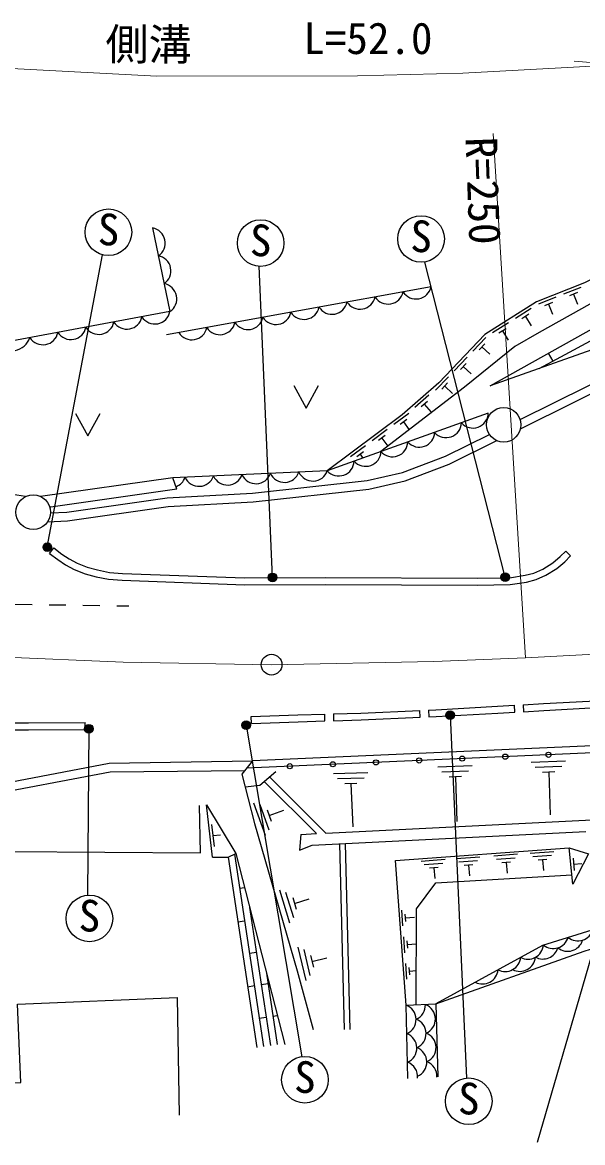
# Model space of a CAD drawing. Units: millimetres at full size, sheet at 1:1000; details may follow other scales. Extents: x 40000 to 680000, y 20000 to 380000.
# Drawn here: x 357266 to 389723, y 247075 to 311941 of the extents above; entities that cross this region are included whole.
import ezdxf
from ezdxf.enums import TextEntityAlignment as Align

# ---------------------------------------------------------------- set-up
doc = ezdxf.new("R2010")
doc.units = ezdxf.units.MM
doc.header["$LTSCALE"] = 1000
doc.linetypes.add('CHAIN', pattern=[18.5, 12, -1.5, 3.5, -1.5])
for name, color, linetype, lineweight in [('M-BGD', 7, 'Continuous', 25), ('M-BGD-EXST', 7, 'Continuous', 25), ('M-BMK', 2, 'CHAIN', 13), ('M-BMK-SRVR', 3, 'Continuous', 25), ('M-STR-HTXT', 7, 'Continuous', 13), ('M-STR-STRC', 7, 'Continuous', 25)]:
    doc.layers.add(name, color=color, linetype=linetype, lineweight=lineweight)
doc.styles.add('ＭＳ ゴシック', font='')
doc.styles.get('ＭＳ ゴシック').set_extended_font_data('MS Gothic')

msp = doc.modelspace()

# ---------------------------------------------------------------- hatches: boundary and pattern name
at = {"layer": 'M-BGD-EXST'}
for points in [[(358931, 281672, -1), (358492, 281433, -1)], [(371983, 279925, -1), (371544, 279686, -1)], [(385459, 279938, -1), (385019, 279698, -1)], [(382261, 271946, -1), (381822, 271707, -1)], [(361341, 271161, -1), (360901, 270922, -1)], [(370453, 271361, -1), (370014, 271122, -1)]]:
    msp.add_hatch(color=256, dxfattribs=at).paths.add_polyline_path(points)

# ---------------------------------------------------------------- linework, layer by layer
at = {"layer": 'M-BGD'}
for p, q in [((380942, 296637), (365611, 293845)), ((389624, 296599), (388619, 296201)), ((388168, 296023), (387163, 295625)), ((389427, 296295), (388971, 296115)), ((389199, 296205), (389429, 295623)), ((386750, 295373), (385836, 294796)), ((387971, 295719), (387515, 295538)), ((387743, 295629), (387973, 295047)), ((385426, 294538), (384511, 293961)), ((386612, 295038), (386198, 294777)), ((386405, 294907), (386739, 294378)), ((385288, 294202), (384873, 293941)), ((385081, 294072), (385414, 293543)), ((384111, 293690), (383366, 292907)), ((384060, 293331), (383722, 292976)), ((383032, 292555), (382287, 291772)), ((383891, 293154), (384344, 292723)), ((388010, 292332), (387754, 292789)), ((382981, 292196), (382643, 291841)), ((382812, 292019), (383265, 291588)), ((381953, 291420), (381208, 290637)), ((381902, 291062), (381564, 290707)), ((381733, 290884), (382186, 290453)), ((380814, 290348), (379999, 289639)), ((380729, 289996), (380360, 289674)), ((380544, 289835), (380955, 289363)), ((379650, 289300), (378783, 288653)), ((379538, 288955), (379146, 288662)), ((379342, 288808), (379682, 288353)), ((378395, 288363), (377528, 287717)), ((378283, 288018), (377891, 287725)), ((377140, 287427), (376273, 286780)), ((378087, 287872), (378441, 287398)), ((377029, 287082), (376636, 286789)), ((376832, 286935), (376995, 286717)), ((365990, 285566), (358306, 284492)), ((366211, 284920), (365990, 285566)), ((358840, 281193), (359081, 281513)), ((389030, 281050), (388743, 281329)), ((374795, 271492), (374784, 271892)), ((375284, 271906), (375295, 271506)), ((380307, 271701), (380289, 272100)), ((380789, 272123), (380806, 271723)), ((385802, 271999), (385780, 272399)), ((386279, 272427), (386301, 272028)), ((360915, 270997), (360912, 271397)), ((370531, 271343), (370516, 271743)), ((370599, 269178), (369976, 268417)), ((383322, 268888), (381338, 268821)), ((383112, 268581), (381568, 268528)), ((388729, 269159), (386745, 269092)), ((388519, 268851), (386976, 268799)), ((371271, 267987), (374308, 264964)), ((371576, 268248), (374848, 264991)), ((377273, 268491), (375288, 268424)), ((377062, 268184), (375519, 268132)), ((382700, 268266), (382000, 268243)), ((382350, 268255), (382438, 265674)), ((388107, 268537), (387408, 268514)), ((387757, 268526), (387841, 266047)), ((376651, 267870), (375951, 267846)), ((376301, 267858), (376408, 265367)), ((370663, 266752), (371334, 264883)), ((371020, 266645), (371542, 265192)), ((371445, 266349), (371681, 265690)), ((371563, 266020), (372404, 266321)), ((368221, 265491), (368371, 264214)), ((368739, 264886), (368298, 264834)), ((373389, 264918), (374308, 264964)), ((374052, 264300), (389907, 265090)), ((375929, 253615), (375656, 264380)), ((376258, 253623), (375986, 264397)), ((369181, 263600), (370840, 252582)), ((369558, 263783), (371236, 252641)), ((369624, 263815), (372468, 252753)), ((381765, 263467), (380379, 263359)), ((383773, 263612), (382388, 263504)), ((383636, 263391), (382558, 263307)), ((385957, 263770), (384571, 263661)), ((385819, 263548), (384741, 263464)), ((388061, 263921), (386676, 263813)), ((387924, 263700), (386846, 263616)), ((387645, 263468), (387157, 263429)), ((387401, 263448), (387450, 262825)), ((389175, 263538), (389231, 262840)), ((381627, 263246), (380549, 263162)), ((381349, 263013), (380860, 262975)), ((381105, 262994), (381153, 262371)), ((383358, 263158), (382869, 263120)), ((383113, 263139), (383162, 262516)), ((385541, 263316), (385052, 263278)), ((385297, 263297), (385345, 262673)), ((389203, 263189), (389674, 263227)), ((370137, 261822), (369859, 261780)), ((372166, 261703), (372741, 259803)), ((372517, 261579), (372964, 260101)), ((372926, 261262), (373129, 260592)), ((373028, 260927), (373883, 261186)), ((370428, 260688), (371631, 252701)), ((379231, 260543), (379296, 259619)), ((379429, 260303), (379458, 259884)), ((379443, 260094), (379978, 260131)), ((370142, 259902), (369747, 259842)), ((370612, 259972), (370538, 259961)), ((379345, 258990), (379410, 258066)), ((373226, 258397), (373688, 256466)), ((373569, 258252), (373928, 256750)), ((379543, 258750), (379572, 258331)), ((379557, 258540), (380092, 258578)), ((370821, 258082), (370425, 258023)), ((373959, 257911), (374122, 257230)), ((374040, 257571), (374910, 257778)), ((371405, 256889), (372027, 252760)), ((379458, 257454), (379523, 256529)), ((379655, 257214), (379685, 256795)), ((379670, 257004), (380092, 257034)), ((371499, 256263), (371104, 256204)), ((370708, 256144), (370312, 256084)), ((379606, 250779), (379496, 255032)), ((371387, 254325), (370991, 254265)), ((372039, 254423), (371782, 254384))]:
    msp.add_line(p, q, dxfattribs=at)
for points in [[(392110, 293639), (384360, 290892), (391718, 295005), (397955, 299596), (403875, 301654), (410518, 301955), (413197, 302685), (415585, 303633), (416465, 304295)], [(386121, 288405), (392466, 291547), (392600, 293467), (393451, 294693), (395088, 295911), (397227, 297336), (398608, 297994), (400614, 298682), (403310, 299435), (404645, 299866), (407722, 300421), (410709, 300945), (413454, 301533), (415108, 302253), (416435, 302856), (417212, 303504)], [(387199, 291898), (391689, 294306), (398166, 298979), (404018, 301054), (410614, 301436)], [(364803, 300038), (365814, 295193), (355772, 293330), (355270, 296516)], [(393269, 298600), (389841, 296858), (387050, 295753), (384050, 293860), (381396, 291068), (379266, 289215), (374932, 285980)], [(394213, 297906), (387212, 293979), (385804, 293171), (382886, 290819), (378040, 287090)], [(386100, 288952), (391987, 291868), (392110, 293639)], [(372989, 290907), (373705, 289611), (374420, 290907)], [(384256, 289308), (374918, 285975), (365990, 285566)], [(360348, 289299), (361063, 288004), (361779, 289299)], [(358893, 283537), (359832, 283586), (365663, 284406), (370594, 284682), (377248, 285413), (379290, 285868), (381782, 286814), (384326, 288074)], [(358727, 283028), (359880, 283088), (365712, 283908), (370635, 284183), (377330, 284919), (379434, 285388), (381982, 286355), (384749, 287725)], [(357453, 284479), (352656, 285214), (349902, 285732)], [(366211, 284920), (358906, 283870), (358849, 283877)], [(358840, 281193), (359319, 280831), (359769, 280534), (360265, 280265), (360902, 280008), (361532, 279845), (362263, 279699), (363045, 279635), (370130, 279378), (374820, 279395), (383624, 279360), (385520, 279386), (386481, 279531), (387027, 279676), (387599, 279934), (388227, 280322), (388697, 280709), (389030, 281050)], [(359081, 281513), (359550, 281158), (359975, 280877), (360436, 280628), (361027, 280389), (361622, 280235), (362318, 280096), (363069, 280034), (370136, 279778), (374821, 279795), (383622, 279760), (385487, 279786), (386400, 279923), (386893, 280054), (387411, 280288), (387994, 280648), (388426, 281004), (388743, 281329)], [(523791, 275981), (522218, 276471), (519852, 276918), (512481, 276692), (505095, 276028), (503180, 275674), (486801, 274984), (484183, 274095), (474060, 273576), (455839, 272516), (437836, 269792), (431761, 268889), (428942, 268770), (424662, 268685), (417632, 268308), (417171, 268042), (413173, 268107), (405890, 268582), (397070, 269737), (393798, 269795), (370259, 268763)], [(386279, 272427), (387461, 272494), (390857, 272683), (393295, 272749), (395080, 272678), (399616, 272366), (402062, 272083), (406162, 271745), (411728, 271279), (416089, 270925), (418403, 270869), (419156, 270924), (421939, 271192), (425644, 271473), (430789, 271834), (433863, 272171), (447106, 274590), (449562, 274976), (452923, 275317)], [(386301, 272028), (387483, 272095), (390873, 272283), (393292, 272349), (395058, 272278), (399579, 271968), (402023, 271685), (406129, 271346), (411695, 270880), (416068, 270525), (418413, 270469), (419190, 270525), (421973, 270794), (425673, 271074), (430825, 271436), (433921, 271775), (447173, 274195), (449614, 274579), (452958, 274918)], [(370516, 271743), (373220, 271849), (374784, 271892)], [(375284, 271906), (376883, 271950), (380289, 272100)], [(380789, 272123), (381213, 272141), (384790, 272343), (385780, 272399)], [(380806, 271723), (381233, 271742), (384812, 271943), (385802, 271999)], [(356610, 271373), (357611, 271377), (360912, 271397)], [(370531, 271343), (373234, 271449), (374795, 271492)], [(375295, 271506), (376898, 271550), (380307, 271701)], [(356612, 270973), (357613, 270977), (360915, 270997)], [(416269, 268457), (413189, 268507), (405929, 268980), (397099, 270137), (393793, 270195), (370599, 269178)], [(354394, 267548), (362295, 269043), (370599, 269178)], [(354784, 267113), (362345, 268543), (370148, 268627)], [(370166, 267673), (371015, 267768), (371951, 268569)], [(369976, 268417), (370707, 265559), (373183, 257026), (374115, 253620)], [(368281, 263612), (367927, 266643), (369624, 263815)], [(356498, 263928), (367594, 263849), (367532, 266597)], [(374848, 264991), (389885, 265740), (396087, 265851), (399833, 265531)], [(373389, 264918), (373315, 264014), (374052, 264300)], [(379496, 255032), (378881, 263408), (388952, 264135), (390059, 263803)], [(390059, 263803), (389149, 262030), (388952, 264135)], [(368281, 263612), (369181, 263600), (369624, 263815)], [(380087, 255057), (380099, 260613), (381217, 262115), (389099, 262571)], [(403491, 261933), (397852, 261623), (393114, 260263), (387402, 258497), (381214, 255105)], [(381214, 255105), (389808, 258166), (393120, 259198), (397483, 259946), (403614, 260006)], [(354011, 248701), (354011, 250423), (357173, 250549), (356978, 255091), (366224, 255475), (366351, 248670)], [(379496, 255032), (381214, 255105), (381338, 250874)]]:
    msp.add_lwpolyline(points, dxfattribs=at)
for centre, radius in [((385150, 288642), 1000), ((357894, 283581), 1000), ((377752, 269091), 150), ((380250, 269201), 150), ((382747, 269310), 150), ((385245, 269420), 150), ((387743, 269529), 150), ((372757, 268872), 150), ((375255, 268982), 150)]:
    msp.add_circle(centre, radius, dxfattribs=at)
for centre, radius, start, end in [((364649, 299163), 889, 303.59287, 79.97), ((364985, 297548), 889, 303.59287, 79.97), ((365322, 295933), 889, 303.59287, 79.97), ((380071, 296814), 889, 212.13106, 348.50819), ((376824, 296222), 889, 212.13106, 348.50819), ((378448, 296518), 889, 212.13106, 348.50819), ((364943, 295367), 889, 212.32003, 348.69716), ((371954, 295336), 889, 212.13106, 348.50819), ((373578, 295631), 889, 212.13106, 348.50819), ((375201, 295927), 889, 212.13106, 348.50819), ((361698, 294765), 889, 212.32003, 348.69716), ((363320, 295066), 889, 212.32003, 348.69716), ((368708, 294744), 889, 212.13106, 348.50819), ((370331, 295040), 889, 212.13106, 348.50819), ((358453, 294163), 889, 212.32003, 348.69716), ((360076, 294464), 889, 212.32003, 348.69716), ((367085, 294449), 889, 212.13106, 348.50819), ((356635, 294061), 1131, 220.27643, 340.74076), ((383369, 289342), 889, 221.45176, 357.8289), ((381815, 288787), 889, 221.45176, 357.8289), ((380261, 288232), 889, 221.45176, 357.8289), ((378707, 287678), 889, 221.45176, 357.8289), ((377152, 287123), 889, 221.45176, 357.8289), ((375598, 286569), 889, 221.45176, 357.8289), ((365853, 285890), 889, 290.49521, 340.81293), ((367501, 285966), 889, 204.43579, 340.81293), ((369149, 286041), 889, 204.43579, 340.81293), ((370798, 286117), 889, 204.43579, 340.81293), ((372446, 286193), 889, 204.43579, 340.81293), ((374092, 286270), 889, 204.5888, 340.96593), ((388023, 259216), 903, 231.02879, 343.31873), ((389456, 259659), 903, 231.02879, 343.31873), ((386556, 258598), 903, 242.3392, 354.62915), ((387407, 258629), 924, 243.02585, 342.61725), ((388857, 259055), 903, 231.02879, 343.31873), ((385236, 257884), 903, 242.58552, 354.87547), ((386089, 257892), 903, 242.3392, 354.62915), ((383920, 257163), 903, 242.58552, 354.87547), ((379187, 254199), 889, 293.30223, 69.67937), ((379724, 255038), 889, 293.30223, 2.69044), ((380303, 254228), 889, 293.30223, 69.67937), ((379767, 253388), 889, 293.30223, 69.67937), ((379230, 252549), 889, 293.30223, 69.67937), ((380346, 252578), 889, 293.30223, 69.67937), ((379810, 251739), 889, 293.30223, 69.67937), ((379273, 250900), 889, 354.17494, 69.67937), ((380389, 250929), 889, 356.25712, 69.67937)]:
    msp.add_arc(centre, radius, start, end, dxfattribs=at)
at = {"layer": 'M-BGD-EXST'}
for p, q in [((358711, 281552), (361910, 298487)), ((371764, 279805), (370978, 297816)), ((385239, 279818), (380577, 298066)), ((382042, 271826), (382995, 250811)), ((370234, 271241), (373461, 252050)), ((361121, 271042), (361036, 261401))]:
    msp.add_line(p, q, dxfattribs=at)
for centre, radius in [((362253, 299792), 1350), ((371069, 299163), 1350), ((380365, 299399), 1350), ((358711, 281552), 250), ((371764, 279805), 250), ((385239, 279818), 250), ((382042, 271826), 250), ((361121, 271042), 250), ((370234, 271241), 250), ((361149, 260056), 1350), ((373634, 250711), 1350), ((383127, 249468), 1350)]:
    msp.add_circle(centre, radius, dxfattribs=at)
at = {"layer": 'M-BMK'}
msp.add_lwpolyline([(354741, 275255), (363107, 274901), (371702, 274750), (381102, 274933), (386417, 275145), (404519, 276135), (425246, 277409), (446555, 278580), (471482, 280089), (488207, 280935), (520967, 282918), (526916, 283319), (538695, 284687), (557347, 287118), (568563, 289071)], dxfattribs=at)
at = {"layer": 'M-BMK-SRVR'}
msp.add_circle((371702, 274750), 600, dxfattribs=at)
at = {"layer": 'M-STR-HTXT'}
for p, q in [((391682, 309487), (389235, 309694)), ((384546, 305516), (386417, 275145))]:
    msp.add_line(p, q, dxfattribs=at)
msp.add_lwpolyline([(345567, 310338), (355139, 309347), (365058, 308828), (376676, 308847), (382775, 308995), (391682, 309487)], dxfattribs=at)
at = {"layer": 'M-STR-STRC'}
for p, q in [((356733, 278256), (357839, 278239)), ((358819, 278224), (359788, 278209)), ((360767, 278193), (361759, 278178)), ((362738, 278163), (363434, 278152))]:
    msp.add_line(p, q, dxfattribs=at)
msp.add_lwpolyline([(392116, 272367), (392512, 265743), (387089, 247075)], dxfattribs=at)

# ---------------------------------------------------------------- texts
at = {"layer": 'M-BGD-EXST', "style": 'ＭＳ ゴシック'}
for p in [(361598, 298500), (379710, 298107), (370414, 297870), (360494, 258763), (372979, 249418), (382471, 248175)]:
    msp.add_text('S', height=1833, rotation=358.508, dxfattribs=at).set_placement(p, align=Align.BOTTOM_LEFT)
at = {"layer": 'M-STR-HTXT', "style": 'ＭＳ ゴシック'}
for s, rotation, p in [('側溝', 359.818, (362070, 309213)), ('R=250', 272.139, (382388, 305258))]:
    msp.add_text(s, height=1833, rotation=rotation, dxfattribs=at).set_placement(p, align=Align.BOTTOM_LEFT)
msp.add_text('L=52.0', height=1833, dxfattribs=at).set_placement((373543, 309558), align=Align.BOTTOM_LEFT)

doc.saveas('drawing.dxf')
